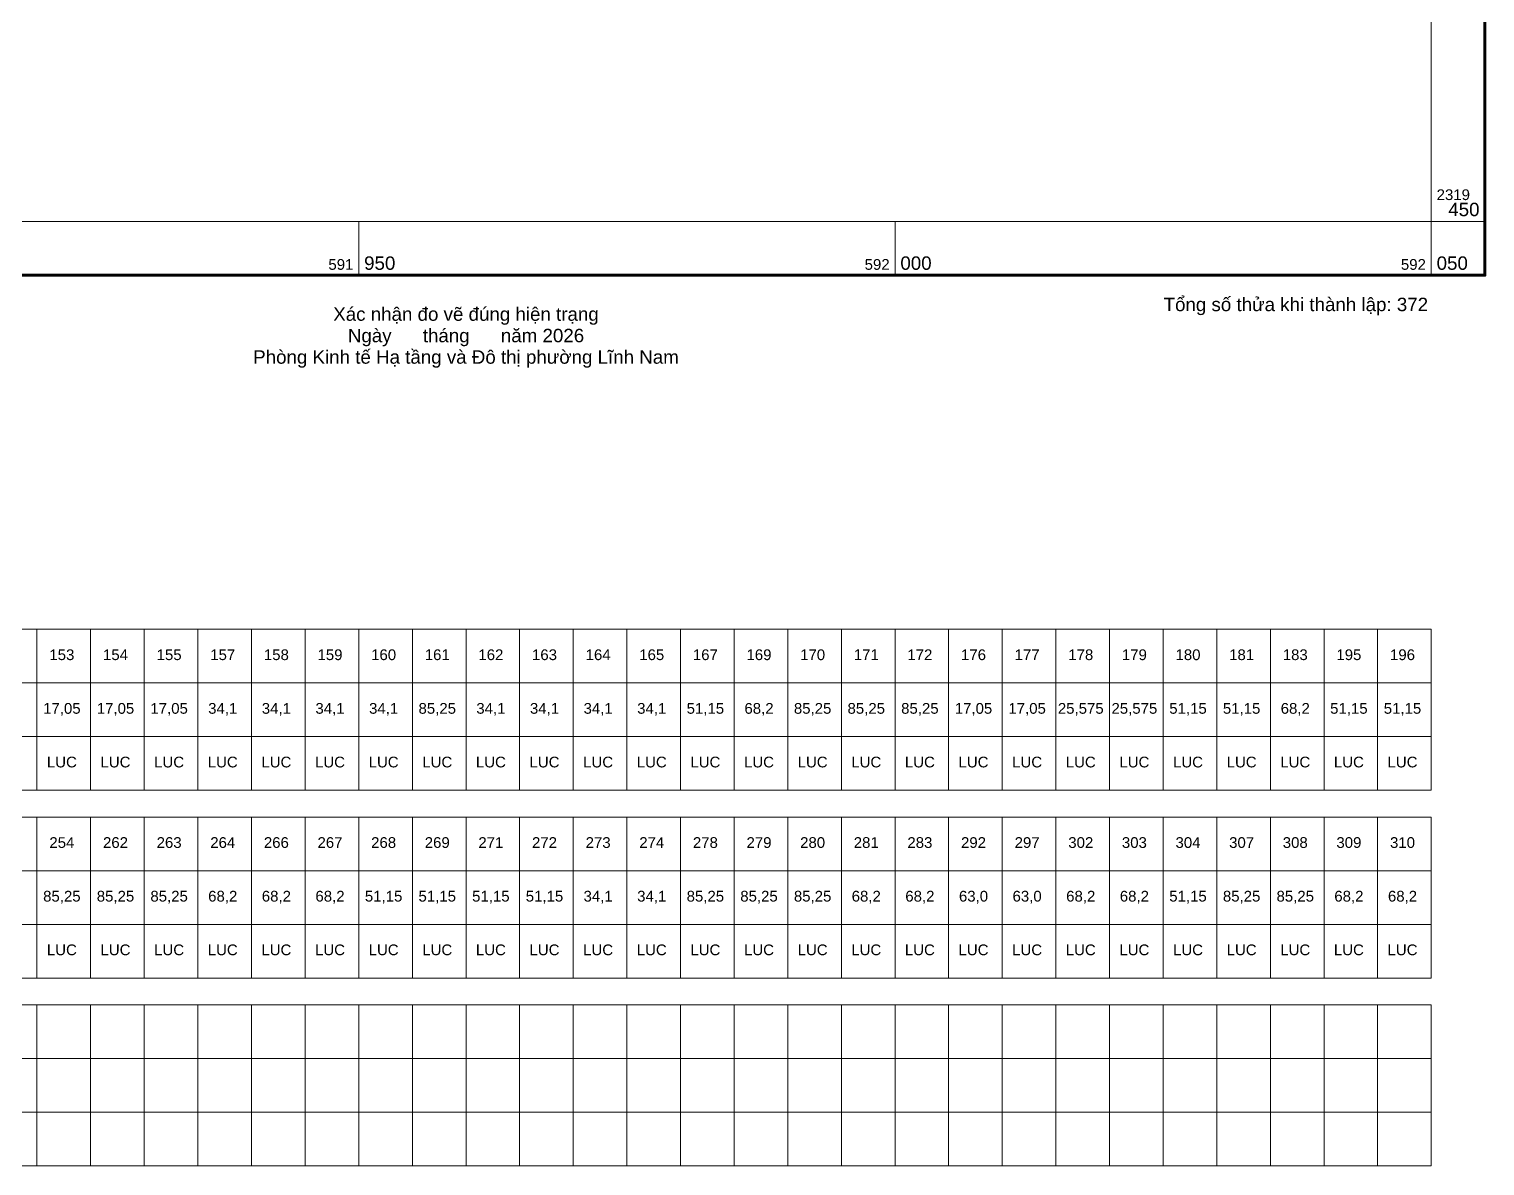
# Model space of a CAD drawing. Header units: metres. Extents: x 591680 to 592121, y 2319362 to 2319832.
# Drawn here: x 591919.3 to 592055, y 2319362 to 2319467.9 of the extents above; entities that cross this region are included whole.
import ezdxf
from ezdxf.enums import TextEntityAlignment as Align

# ---------------------------------------------------------------- set-up
doc = ezdxf.new("R2010")
doc.units = ezdxf.units.M
doc.header["$MEASUREMENT"] = 0
for name, color, linetype, lineweight in [('Level 13', 7, 'Continuous', 0), ('Level 2', 7, 'Continuous', 0), ('Level 4', 7, 'Continuous', 0), ('Level 63', 7, 'Continuous', 0)]:
    doc.layers.add(name, color=color, linetype=linetype, lineweight=lineweight)
doc.styles.get("Standard").update_dxf_attribs({"font": 'arial.ttf'})

# ---------------------------------------------------------------- blocks, each defined once
blk = doc.blocks.new('N_BTNh_25')
at = {"layer": 'Level 13', "color": 3, "linetype": 'Continuous', "lineweight": 0}
blk.add_text('LUC', height=1, dxfattribs=at).set_placement((0, -10), align=Align.MIDDLE_CENTER)
at = {"layer": 'Level 2', "color": 2, "linetype": 'Continuous', "lineweight": 0}
blk.add_text('157', height=1, dxfattribs=at).set_placement((0, 0), align=Align.MIDDLE_CENTER)
at = {"layer": 'Level 4', "color": 1, "linetype": 'Continuous', "lineweight": 0}
blk.add_text('34,1', height=1, dxfattribs=at).set_placement((0, -5), align=Align.MIDDLE_CENTER)
blk = doc.blocks.new('N_BTNh_26')
at = {"layer": 'Level 13', "color": 3, "linetype": 'Continuous', "lineweight": 0}
blk.add_text('LUC', height=1, dxfattribs=at).set_placement((0, -10), align=Align.MIDDLE_CENTER)
at = {"layer": 'Level 2', "color": 2, "linetype": 'Continuous', "lineweight": 0}
blk.add_text('158', height=1, dxfattribs=at).set_placement((0, 0), align=Align.MIDDLE_CENTER)
at = {"layer": 'Level 4', "color": 1, "linetype": 'Continuous', "lineweight": 0}
blk.add_text('34,1', height=1, dxfattribs=at).set_placement((0, -5), align=Align.MIDDLE_CENTER)
blk = doc.blocks.new('N_BTNh_27')
at = {"layer": 'Level 13', "color": 3, "linetype": 'Continuous', "lineweight": 0}
blk.add_text('LUC', height=1, dxfattribs=at).set_placement((0, -10), align=Align.MIDDLE_CENTER)
at = {"layer": 'Level 2', "color": 2, "linetype": 'Continuous', "lineweight": 0}
blk.add_text('159', height=1, dxfattribs=at).set_placement((0, 0), align=Align.MIDDLE_CENTER)
at = {"layer": 'Level 4', "color": 1, "linetype": 'Continuous', "lineweight": 0}
blk.add_text('34,1', height=1, dxfattribs=at).set_placement((0, -5), align=Align.MIDDLE_CENTER)
blk = doc.blocks.new('N_BTNh_28')
at = {"layer": 'Level 13', "color": 3, "linetype": 'Continuous', "lineweight": 0}
blk.add_text('LUC', height=1, dxfattribs=at).set_placement((0, -10), align=Align.MIDDLE_CENTER)
at = {"layer": 'Level 2', "color": 2, "linetype": 'Continuous', "lineweight": 0}
blk.add_text('160', height=1, dxfattribs=at).set_placement((0, 0), align=Align.MIDDLE_CENTER)
at = {"layer": 'Level 4', "color": 1, "linetype": 'Continuous', "lineweight": 0}
blk.add_text('34,1', height=1, dxfattribs=at).set_placement((0, -5), align=Align.MIDDLE_CENTER)
blk = doc.blocks.new('N_BTNh_29')
at = {"layer": 'Level 13', "color": 3, "linetype": 'Continuous', "lineweight": 0}
blk.add_text('LUC', height=1, dxfattribs=at).set_placement((0, -10), align=Align.MIDDLE_CENTER)
at = {"layer": 'Level 2', "color": 2, "linetype": 'Continuous', "lineweight": 0}
blk.add_text('162', height=1, dxfattribs=at).set_placement((0, 0), align=Align.MIDDLE_CENTER)
at = {"layer": 'Level 4', "color": 1, "linetype": 'Continuous', "lineweight": 0}
blk.add_text('34,1', height=1, dxfattribs=at).set_placement((0, -5), align=Align.MIDDLE_CENTER)
blk = doc.blocks.new('N_BTNh_30')
at = {"layer": 'Level 13', "color": 3, "linetype": 'Continuous', "lineweight": 0}
blk.add_text('LUC', height=1, dxfattribs=at).set_placement((0, -10), align=Align.MIDDLE_CENTER)
at = {"layer": 'Level 2', "color": 2, "linetype": 'Continuous', "lineweight": 0}
blk.add_text('163', height=1, dxfattribs=at).set_placement((0, 0), align=Align.MIDDLE_CENTER)
at = {"layer": 'Level 4', "color": 1, "linetype": 'Continuous', "lineweight": 0}
blk.add_text('34,1', height=1, dxfattribs=at).set_placement((0, -5), align=Align.MIDDLE_CENTER)
blk = doc.blocks.new('N_BTNh_31')
at = {"layer": 'Level 13', "color": 3, "linetype": 'Continuous', "lineweight": 0}
blk.add_text('LUC', height=1, dxfattribs=at).set_placement((0, -10), align=Align.MIDDLE_CENTER)
at = {"layer": 'Level 2', "color": 2, "linetype": 'Continuous', "lineweight": 0}
blk.add_text('164', height=1, dxfattribs=at).set_placement((0, 0), align=Align.MIDDLE_CENTER)
at = {"layer": 'Level 4', "color": 1, "linetype": 'Continuous', "lineweight": 0}
blk.add_text('34,1', height=1, dxfattribs=at).set_placement((0, -5), align=Align.MIDDLE_CENTER)
blk = doc.blocks.new('N_BTNh_32')
at = {"layer": 'Level 13', "color": 3, "linetype": 'Continuous', "lineweight": 0}
blk.add_text('LUC', height=1, dxfattribs=at).set_placement((0, -10), align=Align.MIDDLE_CENTER)
at = {"layer": 'Level 2', "color": 2, "linetype": 'Continuous', "lineweight": 0}
blk.add_text('165', height=1, dxfattribs=at).set_placement((0, 0), align=Align.MIDDLE_CENTER)
at = {"layer": 'Level 4', "color": 1, "linetype": 'Continuous', "lineweight": 0}
blk.add_text('34,1', height=1, dxfattribs=at).set_placement((0, -5), align=Align.MIDDLE_CENTER)
blk = doc.blocks.new('N_BTNh_33')
at = {"layer": 'Level 13', "color": 3, "linetype": 'Continuous', "lineweight": 0}
blk.add_text('LUC', height=1, dxfattribs=at).set_placement((0, -10), align=Align.MIDDLE_CENTER)
at = {"layer": 'Level 2', "color": 2, "linetype": 'Continuous', "lineweight": 0}
blk.add_text('169', height=1, dxfattribs=at).set_placement((0, 0), align=Align.MIDDLE_CENTER)
at = {"layer": 'Level 4', "color": 1, "linetype": 'Continuous', "lineweight": 0}
blk.add_text('68,2', height=1, dxfattribs=at).set_placement((0, -5), align=Align.MIDDLE_CENTER)
blk = doc.blocks.new('N_BTNh_34')
at = {"layer": 'Level 13', "color": 3, "linetype": 'Continuous', "lineweight": 0}
blk.add_text('LUC', height=1, dxfattribs=at).set_placement((0, -10), align=Align.MIDDLE_CENTER)
at = {"layer": 'Level 2', "color": 2, "linetype": 'Continuous', "lineweight": 0}
blk.add_text('183', height=1, dxfattribs=at).set_placement((0, 0), align=Align.MIDDLE_CENTER)
at = {"layer": 'Level 4', "color": 1, "linetype": 'Continuous', "lineweight": 0}
blk.add_text('68,2', height=1, dxfattribs=at).set_placement((0, -5), align=Align.MIDDLE_CENTER)
blk = doc.blocks.new('N_BTNh_45')
at = {"layer": 'Level 13', "color": 3, "linetype": 'Continuous', "lineweight": 0}
blk.add_text('LUC', height=1, dxfattribs=at).set_placement((0, -10), align=Align.MIDDLE_CENTER)
at = {"layer": 'Level 2', "color": 2, "linetype": 'Continuous', "lineweight": 0}
blk.add_text('264', height=1, dxfattribs=at).set_placement((0, 0), align=Align.MIDDLE_CENTER)
at = {"layer": 'Level 4', "color": 1, "linetype": 'Continuous', "lineweight": 0}
blk.add_text('68,2', height=1, dxfattribs=at).set_placement((0, -5), align=Align.MIDDLE_CENTER)
blk = doc.blocks.new('N_BTNh_46')
at = {"layer": 'Level 13', "color": 3, "linetype": 'Continuous', "lineweight": 0}
blk.add_text('LUC', height=1, dxfattribs=at).set_placement((0, -10), align=Align.MIDDLE_CENTER)
at = {"layer": 'Level 2', "color": 2, "linetype": 'Continuous', "lineweight": 0}
blk.add_text('266', height=1, dxfattribs=at).set_placement((0, 0), align=Align.MIDDLE_CENTER)
at = {"layer": 'Level 4', "color": 1, "linetype": 'Continuous', "lineweight": 0}
blk.add_text('68,2', height=1, dxfattribs=at).set_placement((0, -5), align=Align.MIDDLE_CENTER)
blk = doc.blocks.new('N_BTNh_47')
at = {"layer": 'Level 13', "color": 3, "linetype": 'Continuous', "lineweight": 0}
blk.add_text('LUC', height=1, dxfattribs=at).set_placement((0, -10), align=Align.MIDDLE_CENTER)
at = {"layer": 'Level 2', "color": 2, "linetype": 'Continuous', "lineweight": 0}
blk.add_text('267', height=1, dxfattribs=at).set_placement((0, 0), align=Align.MIDDLE_CENTER)
at = {"layer": 'Level 4', "color": 1, "linetype": 'Continuous', "lineweight": 0}
blk.add_text('68,2', height=1, dxfattribs=at).set_placement((0, -5), align=Align.MIDDLE_CENTER)
blk = doc.blocks.new('N_BTNh_48')
at = {"layer": 'Level 13', "color": 3, "linetype": 'Continuous', "lineweight": 0}
blk.add_text('LUC', height=1, dxfattribs=at).set_placement((0, -10), align=Align.MIDDLE_CENTER)
at = {"layer": 'Level 2', "color": 2, "linetype": 'Continuous', "lineweight": 0}
blk.add_text('273', height=1, dxfattribs=at).set_placement((0, 0), align=Align.MIDDLE_CENTER)
at = {"layer": 'Level 4', "color": 1, "linetype": 'Continuous', "lineweight": 0}
blk.add_text('34,1', height=1, dxfattribs=at).set_placement((0, -5), align=Align.MIDDLE_CENTER)
blk = doc.blocks.new('N_BTNh_49')
at = {"layer": 'Level 13', "color": 3, "linetype": 'Continuous', "lineweight": 0}
blk.add_text('LUC', height=1, dxfattribs=at).set_placement((0, -10), align=Align.MIDDLE_CENTER)
at = {"layer": 'Level 2', "color": 2, "linetype": 'Continuous', "lineweight": 0}
blk.add_text('274', height=1, dxfattribs=at).set_placement((0, 0), align=Align.MIDDLE_CENTER)
at = {"layer": 'Level 4', "color": 1, "linetype": 'Continuous', "lineweight": 0}
blk.add_text('34,1', height=1, dxfattribs=at).set_placement((0, -5), align=Align.MIDDLE_CENTER)
blk = doc.blocks.new('N_BTNh_50')
at = {"layer": 'Level 13', "color": 3, "linetype": 'Continuous', "lineweight": 0}
blk.add_text('LUC', height=1, dxfattribs=at).set_placement((0, -10), align=Align.MIDDLE_CENTER)
at = {"layer": 'Level 2', "color": 2, "linetype": 'Continuous', "lineweight": 0}
blk.add_text('281', height=1, dxfattribs=at).set_placement((0, 0), align=Align.MIDDLE_CENTER)
at = {"layer": 'Level 4', "color": 1, "linetype": 'Continuous', "lineweight": 0}
blk.add_text('68,2', height=1, dxfattribs=at).set_placement((0, -5), align=Align.MIDDLE_CENTER)
blk = doc.blocks.new('N_BTNh_51')
at = {"layer": 'Level 13', "color": 3, "linetype": 'Continuous', "lineweight": 0}
blk.add_text('LUC', height=1, dxfattribs=at).set_placement((0, -10), align=Align.MIDDLE_CENTER)
at = {"layer": 'Level 2', "color": 2, "linetype": 'Continuous', "lineweight": 0}
blk.add_text('283', height=1, dxfattribs=at).set_placement((0, 0), align=Align.MIDDLE_CENTER)
at = {"layer": 'Level 4', "color": 1, "linetype": 'Continuous', "lineweight": 0}
blk.add_text('68,2', height=1, dxfattribs=at).set_placement((0, -5), align=Align.MIDDLE_CENTER)
blk = doc.blocks.new('N_BTNh_52')
at = {"layer": 'Level 13', "color": 3, "linetype": 'Continuous', "lineweight": 0}
blk.add_text('LUC', height=1, dxfattribs=at).set_placement((0, -10), align=Align.MIDDLE_CENTER)
at = {"layer": 'Level 2', "color": 2, "linetype": 'Continuous', "lineweight": 0}
blk.add_text('292', height=1, dxfattribs=at).set_placement((0, 0), align=Align.MIDDLE_CENTER)
at = {"layer": 'Level 4', "color": 1, "linetype": 'Continuous', "lineweight": 0}
blk.add_text('63,0', height=1, dxfattribs=at).set_placement((0, -5), align=Align.MIDDLE_CENTER)
blk = doc.blocks.new('N_BTNh_53')
at = {"layer": 'Level 13', "color": 3, "linetype": 'Continuous', "lineweight": 0}
blk.add_text('LUC', height=1, dxfattribs=at).set_placement((0, -10), align=Align.MIDDLE_CENTER)
at = {"layer": 'Level 2', "color": 2, "linetype": 'Continuous', "lineweight": 0}
blk.add_text('297', height=1, dxfattribs=at).set_placement((0, 0), align=Align.MIDDLE_CENTER)
at = {"layer": 'Level 4', "color": 1, "linetype": 'Continuous', "lineweight": 0}
blk.add_text('63,0', height=1, dxfattribs=at).set_placement((0, -5), align=Align.MIDDLE_CENTER)
blk = doc.blocks.new('N_BTNh_54')
at = {"layer": 'Level 13', "color": 3, "linetype": 'Continuous', "lineweight": 0}
blk.add_text('LUC', height=1, dxfattribs=at).set_placement((0, -10), align=Align.MIDDLE_CENTER)
at = {"layer": 'Level 2', "color": 2, "linetype": 'Continuous', "lineweight": 0}
blk.add_text('302', height=1, dxfattribs=at).set_placement((0, 0), align=Align.MIDDLE_CENTER)
at = {"layer": 'Level 4', "color": 1, "linetype": 'Continuous', "lineweight": 0}
blk.add_text('68,2', height=1, dxfattribs=at).set_placement((0, -5), align=Align.MIDDLE_CENTER)
blk = doc.blocks.new('N_BTNh_55')
at = {"layer": 'Level 13', "color": 3, "linetype": 'Continuous', "lineweight": 0}
blk.add_text('LUC', height=1, dxfattribs=at).set_placement((0, -10), align=Align.MIDDLE_CENTER)
at = {"layer": 'Level 2', "color": 2, "linetype": 'Continuous', "lineweight": 0}
blk.add_text('303', height=1, dxfattribs=at).set_placement((0, 0), align=Align.MIDDLE_CENTER)
at = {"layer": 'Level 4', "color": 1, "linetype": 'Continuous', "lineweight": 0}
blk.add_text('68,2', height=1, dxfattribs=at).set_placement((0, -5), align=Align.MIDDLE_CENTER)
blk = doc.blocks.new('N_BTNh_56')
at = {"layer": 'Level 13', "color": 3, "linetype": 'Continuous', "lineweight": 0}
blk.add_text('LUC', height=1, dxfattribs=at).set_placement((0, -10), align=Align.MIDDLE_CENTER)
at = {"layer": 'Level 2', "color": 2, "linetype": 'Continuous', "lineweight": 0}
blk.add_text('309', height=1, dxfattribs=at).set_placement((0, 0), align=Align.MIDDLE_CENTER)
at = {"layer": 'Level 4', "color": 1, "linetype": 'Continuous', "lineweight": 0}
blk.add_text('68,2', height=1, dxfattribs=at).set_placement((0, -5), align=Align.MIDDLE_CENTER)
blk = doc.blocks.new('N_BTNh_57')
at = {"layer": 'Level 13', "color": 3, "linetype": 'Continuous', "lineweight": 0}
blk.add_text('LUC', height=1, dxfattribs=at).set_placement((0, -10), align=Align.MIDDLE_CENTER)
at = {"layer": 'Level 2', "color": 2, "linetype": 'Continuous', "lineweight": 0}
blk.add_text('310', height=1, dxfattribs=at).set_placement((0, 0), align=Align.MIDDLE_CENTER)
at = {"layer": 'Level 4', "color": 1, "linetype": 'Continuous', "lineweight": 0}
blk.add_text('68,2', height=1, dxfattribs=at).set_placement((0, -5), align=Align.MIDDLE_CENTER)
blk = doc.blocks.new('N_BTNh_78')
at = {"layer": 'Level 13', "color": 3, "linetype": 'Continuous', "lineweight": 0}
blk.add_text('LUC', height=1, dxfattribs=at).set_placement((0, -10), align=Align.MIDDLE_CENTER)
at = {"layer": 'Level 2', "color": 2, "linetype": 'Continuous', "lineweight": 0}
blk.add_text('153', height=1, dxfattribs=at).set_placement((0, 0), align=Align.MIDDLE_CENTER)
at = {"layer": 'Level 4', "color": 1, "linetype": 'Continuous', "lineweight": 0}
blk.add_text('17,05', height=1, dxfattribs=at).set_placement((0, -5), align=Align.MIDDLE_CENTER)
blk = doc.blocks.new('N_BTNh_79')
at = {"layer": 'Level 13', "color": 3, "linetype": 'Continuous', "lineweight": 0}
blk.add_text('LUC', height=1, dxfattribs=at).set_placement((0, -10), align=Align.MIDDLE_CENTER)
at = {"layer": 'Level 2', "color": 2, "linetype": 'Continuous', "lineweight": 0}
blk.add_text('154', height=1, dxfattribs=at).set_placement((0, 0), align=Align.MIDDLE_CENTER)
at = {"layer": 'Level 4', "color": 1, "linetype": 'Continuous', "lineweight": 0}
blk.add_text('17,05', height=1, dxfattribs=at).set_placement((0, -5), align=Align.MIDDLE_CENTER)
blk = doc.blocks.new('N_BTNh_80')
at = {"layer": 'Level 13', "color": 3, "linetype": 'Continuous', "lineweight": 0}
blk.add_text('LUC', height=1, dxfattribs=at).set_placement((0, -10), align=Align.MIDDLE_CENTER)
at = {"layer": 'Level 2', "color": 2, "linetype": 'Continuous', "lineweight": 0}
blk.add_text('155', height=1, dxfattribs=at).set_placement((0, 0), align=Align.MIDDLE_CENTER)
at = {"layer": 'Level 4', "color": 1, "linetype": 'Continuous', "lineweight": 0}
blk.add_text('17,05', height=1, dxfattribs=at).set_placement((0, -5), align=Align.MIDDLE_CENTER)
blk = doc.blocks.new('N_BTNh_81')
at = {"layer": 'Level 13', "color": 3, "linetype": 'Continuous', "lineweight": 0}
blk.add_text('LUC', height=1, dxfattribs=at).set_placement((0, -10), align=Align.MIDDLE_CENTER)
at = {"layer": 'Level 2', "color": 2, "linetype": 'Continuous', "lineweight": 0}
blk.add_text('176', height=1, dxfattribs=at).set_placement((0, 0), align=Align.MIDDLE_CENTER)
at = {"layer": 'Level 4', "color": 1, "linetype": 'Continuous', "lineweight": 0}
blk.add_text('17,05', height=1, dxfattribs=at).set_placement((0, -5), align=Align.MIDDLE_CENTER)
blk = doc.blocks.new('N_BTNh_82')
at = {"layer": 'Level 13', "color": 3, "linetype": 'Continuous', "lineweight": 0}
blk.add_text('LUC', height=1, dxfattribs=at).set_placement((0, -10), align=Align.MIDDLE_CENTER)
at = {"layer": 'Level 2', "color": 2, "linetype": 'Continuous', "lineweight": 0}
blk.add_text('177', height=1, dxfattribs=at).set_placement((0, 0), align=Align.MIDDLE_CENTER)
at = {"layer": 'Level 4', "color": 1, "linetype": 'Continuous', "lineweight": 0}
blk.add_text('17,05', height=1, dxfattribs=at).set_placement((0, -5), align=Align.MIDDLE_CENTER)
blk = doc.blocks.new('N_BTNh_100')
at = {"layer": 'Level 13', "color": 3, "linetype": 'Continuous', "lineweight": 0}
blk.add_text('LUC', height=1, dxfattribs=at).set_placement((0, -10), align=Align.MIDDLE_CENTER)
at = {"layer": 'Level 2', "color": 2, "linetype": 'Continuous', "lineweight": 0}
blk.add_text('178', height=1, dxfattribs=at).set_placement((0, 0), align=Align.MIDDLE_CENTER)
at = {"layer": 'Level 4', "color": 1, "linetype": 'Continuous', "lineweight": 0}
blk.add_text('25,575', height=1, dxfattribs=at).set_placement((0, -5), align=Align.MIDDLE_CENTER)
blk = doc.blocks.new('N_BTNh_101')
at = {"layer": 'Level 13', "color": 3, "linetype": 'Continuous', "lineweight": 0}
blk.add_text('LUC', height=1, dxfattribs=at).set_placement((0, -10), align=Align.MIDDLE_CENTER)
at = {"layer": 'Level 2', "color": 2, "linetype": 'Continuous', "lineweight": 0}
blk.add_text('179', height=1, dxfattribs=at).set_placement((0, 0), align=Align.MIDDLE_CENTER)
at = {"layer": 'Level 4', "color": 1, "linetype": 'Continuous', "lineweight": 0}
blk.add_text('25,575', height=1, dxfattribs=at).set_placement((0, -5), align=Align.MIDDLE_CENTER)
blk = doc.blocks.new('N_BTNh_106')
at = {"layer": 'Level 13', "color": 3, "linetype": 'Continuous', "lineweight": 0}
blk.add_text('LUC', height=1, dxfattribs=at).set_placement((0, -10), align=Align.MIDDLE_CENTER)
at = {"layer": 'Level 2', "color": 2, "linetype": 'Continuous', "lineweight": 0}
blk.add_text('167', height=1, dxfattribs=at).set_placement((0, 0), align=Align.MIDDLE_CENTER)
at = {"layer": 'Level 4', "color": 1, "linetype": 'Continuous', "lineweight": 0}
blk.add_text('51,15', height=1, dxfattribs=at).set_placement((0, -5), align=Align.MIDDLE_CENTER)
blk = doc.blocks.new('N_BTNh_107')
at = {"layer": 'Level 13', "color": 3, "linetype": 'Continuous', "lineweight": 0}
blk.add_text('LUC', height=1, dxfattribs=at).set_placement((0, -10), align=Align.MIDDLE_CENTER)
at = {"layer": 'Level 2', "color": 2, "linetype": 'Continuous', "lineweight": 0}
blk.add_text('180', height=1, dxfattribs=at).set_placement((0, 0), align=Align.MIDDLE_CENTER)
at = {"layer": 'Level 4', "color": 1, "linetype": 'Continuous', "lineweight": 0}
blk.add_text('51,15', height=1, dxfattribs=at).set_placement((0, -5), align=Align.MIDDLE_CENTER)
blk = doc.blocks.new('N_BTNh_108')
at = {"layer": 'Level 13', "color": 3, "linetype": 'Continuous', "lineweight": 0}
blk.add_text('LUC', height=1, dxfattribs=at).set_placement((0, -10), align=Align.MIDDLE_CENTER)
at = {"layer": 'Level 2', "color": 2, "linetype": 'Continuous', "lineweight": 0}
blk.add_text('181', height=1, dxfattribs=at).set_placement((0, 0), align=Align.MIDDLE_CENTER)
at = {"layer": 'Level 4', "color": 1, "linetype": 'Continuous', "lineweight": 0}
blk.add_text('51,15', height=1, dxfattribs=at).set_placement((0, -5), align=Align.MIDDLE_CENTER)
blk = doc.blocks.new('N_BTNh_109')
at = {"layer": 'Level 13', "color": 3, "linetype": 'Continuous', "lineweight": 0}
blk.add_text('LUC', height=1, dxfattribs=at).set_placement((0, -10), align=Align.MIDDLE_CENTER)
at = {"layer": 'Level 2', "color": 2, "linetype": 'Continuous', "lineweight": 0}
blk.add_text('195', height=1, dxfattribs=at).set_placement((0, 0), align=Align.MIDDLE_CENTER)
at = {"layer": 'Level 4', "color": 1, "linetype": 'Continuous', "lineweight": 0}
blk.add_text('51,15', height=1, dxfattribs=at).set_placement((0, -5), align=Align.MIDDLE_CENTER)
blk = doc.blocks.new('N_BTNh_110')
at = {"layer": 'Level 13', "color": 3, "linetype": 'Continuous', "lineweight": 0}
blk.add_text('LUC', height=1, dxfattribs=at).set_placement((0, -10), align=Align.MIDDLE_CENTER)
at = {"layer": 'Level 2', "color": 2, "linetype": 'Continuous', "lineweight": 0}
blk.add_text('196', height=1, dxfattribs=at).set_placement((0, 0), align=Align.MIDDLE_CENTER)
at = {"layer": 'Level 4', "color": 1, "linetype": 'Continuous', "lineweight": 0}
blk.add_text('51,15', height=1, dxfattribs=at).set_placement((0, -5), align=Align.MIDDLE_CENTER)
blk = doc.blocks.new('N_BTNh_121')
at = {"layer": 'Level 13', "color": 3, "linetype": 'Continuous', "lineweight": 0}
blk.add_text('LUC', height=1, dxfattribs=at).set_placement((0, -10), align=Align.MIDDLE_CENTER)
at = {"layer": 'Level 2', "color": 2, "linetype": 'Continuous', "lineweight": 0}
blk.add_text('268', height=1, dxfattribs=at).set_placement((0, 0), align=Align.MIDDLE_CENTER)
at = {"layer": 'Level 4', "color": 1, "linetype": 'Continuous', "lineweight": 0}
blk.add_text('51,15', height=1, dxfattribs=at).set_placement((0, -5), align=Align.MIDDLE_CENTER)
blk = doc.blocks.new('N_BTNh_122')
at = {"layer": 'Level 13', "color": 3, "linetype": 'Continuous', "lineweight": 0}
blk.add_text('LUC', height=1, dxfattribs=at).set_placement((0, -10), align=Align.MIDDLE_CENTER)
at = {"layer": 'Level 2', "color": 2, "linetype": 'Continuous', "lineweight": 0}
blk.add_text('269', height=1, dxfattribs=at).set_placement((0, 0), align=Align.MIDDLE_CENTER)
at = {"layer": 'Level 4', "color": 1, "linetype": 'Continuous', "lineweight": 0}
blk.add_text('51,15', height=1, dxfattribs=at).set_placement((0, -5), align=Align.MIDDLE_CENTER)
blk = doc.blocks.new('N_BTNh_123')
at = {"layer": 'Level 13', "color": 3, "linetype": 'Continuous', "lineweight": 0}
blk.add_text('LUC', height=1, dxfattribs=at).set_placement((0, -10), align=Align.MIDDLE_CENTER)
at = {"layer": 'Level 2', "color": 2, "linetype": 'Continuous', "lineweight": 0}
blk.add_text('271', height=1, dxfattribs=at).set_placement((0, 0), align=Align.MIDDLE_CENTER)
at = {"layer": 'Level 4', "color": 1, "linetype": 'Continuous', "lineweight": 0}
blk.add_text('51,15', height=1, dxfattribs=at).set_placement((0, -5), align=Align.MIDDLE_CENTER)
blk = doc.blocks.new('N_BTNh_124')
at = {"layer": 'Level 13', "color": 3, "linetype": 'Continuous', "lineweight": 0}
blk.add_text('LUC', height=1, dxfattribs=at).set_placement((0, -10), align=Align.MIDDLE_CENTER)
at = {"layer": 'Level 2', "color": 2, "linetype": 'Continuous', "lineweight": 0}
blk.add_text('272', height=1, dxfattribs=at).set_placement((0, 0), align=Align.MIDDLE_CENTER)
at = {"layer": 'Level 4', "color": 1, "linetype": 'Continuous', "lineweight": 0}
blk.add_text('51,15', height=1, dxfattribs=at).set_placement((0, -5), align=Align.MIDDLE_CENTER)
blk = doc.blocks.new('N_BTNh_125')
at = {"layer": 'Level 13', "color": 3, "linetype": 'Continuous', "lineweight": 0}
blk.add_text('LUC', height=1, dxfattribs=at).set_placement((0, -10), align=Align.MIDDLE_CENTER)
at = {"layer": 'Level 2', "color": 2, "linetype": 'Continuous', "lineweight": 0}
blk.add_text('304', height=1, dxfattribs=at).set_placement((0, 0), align=Align.MIDDLE_CENTER)
at = {"layer": 'Level 4', "color": 1, "linetype": 'Continuous', "lineweight": 0}
blk.add_text('51,15', height=1, dxfattribs=at).set_placement((0, -5), align=Align.MIDDLE_CENTER)
blk = doc.blocks.new('N_BTNh_136')
at = {"layer": 'Level 13', "color": 3, "linetype": 'Continuous', "lineweight": 0}
blk.add_text('LUC', height=1, dxfattribs=at).set_placement((0, -10), align=Align.MIDDLE_CENTER)
at = {"layer": 'Level 2', "color": 2, "linetype": 'Continuous', "lineweight": 0}
blk.add_text('161', height=1, dxfattribs=at).set_placement((0, 0), align=Align.MIDDLE_CENTER)
at = {"layer": 'Level 4', "color": 1, "linetype": 'Continuous', "lineweight": 0}
blk.add_text('85,25', height=1, dxfattribs=at).set_placement((0, -5), align=Align.MIDDLE_CENTER)
blk = doc.blocks.new('N_BTNh_137')
at = {"layer": 'Level 13', "color": 3, "linetype": 'Continuous', "lineweight": 0}
blk.add_text('LUC', height=1, dxfattribs=at).set_placement((0, -10), align=Align.MIDDLE_CENTER)
at = {"layer": 'Level 2', "color": 2, "linetype": 'Continuous', "lineweight": 0}
blk.add_text('170', height=1, dxfattribs=at).set_placement((0, 0), align=Align.MIDDLE_CENTER)
at = {"layer": 'Level 4', "color": 1, "linetype": 'Continuous', "lineweight": 0}
blk.add_text('85,25', height=1, dxfattribs=at).set_placement((0, -5), align=Align.MIDDLE_CENTER)
blk = doc.blocks.new('N_BTNh_138')
at = {"layer": 'Level 13', "color": 3, "linetype": 'Continuous', "lineweight": 0}
blk.add_text('LUC', height=1, dxfattribs=at).set_placement((0, -10), align=Align.MIDDLE_CENTER)
at = {"layer": 'Level 2', "color": 2, "linetype": 'Continuous', "lineweight": 0}
blk.add_text('171', height=1, dxfattribs=at).set_placement((0, 0), align=Align.MIDDLE_CENTER)
at = {"layer": 'Level 4', "color": 1, "linetype": 'Continuous', "lineweight": 0}
blk.add_text('85,25', height=1, dxfattribs=at).set_placement((0, -5), align=Align.MIDDLE_CENTER)
blk = doc.blocks.new('N_BTNh_139')
at = {"layer": 'Level 13', "color": 3, "linetype": 'Continuous', "lineweight": 0}
blk.add_text('LUC', height=1, dxfattribs=at).set_placement((0, -10), align=Align.MIDDLE_CENTER)
at = {"layer": 'Level 2', "color": 2, "linetype": 'Continuous', "lineweight": 0}
blk.add_text('172', height=1, dxfattribs=at).set_placement((0, 0), align=Align.MIDDLE_CENTER)
at = {"layer": 'Level 4', "color": 1, "linetype": 'Continuous', "lineweight": 0}
blk.add_text('85,25', height=1, dxfattribs=at).set_placement((0, -5), align=Align.MIDDLE_CENTER)
blk = doc.blocks.new('N_BTNh_147')
at = {"layer": 'Level 13', "color": 3, "linetype": 'Continuous', "lineweight": 0}
blk.add_text('LUC', height=1, dxfattribs=at).set_placement((0, -10), align=Align.MIDDLE_CENTER)
at = {"layer": 'Level 2', "color": 2, "linetype": 'Continuous', "lineweight": 0}
blk.add_text('254', height=1, dxfattribs=at).set_placement((0, 0), align=Align.MIDDLE_CENTER)
at = {"layer": 'Level 4', "color": 1, "linetype": 'Continuous', "lineweight": 0}
blk.add_text('85,25', height=1, dxfattribs=at).set_placement((0, -5), align=Align.MIDDLE_CENTER)
blk = doc.blocks.new('N_BTNh_148')
at = {"layer": 'Level 13', "color": 3, "linetype": 'Continuous', "lineweight": 0}
blk.add_text('LUC', height=1, dxfattribs=at).set_placement((0, -10), align=Align.MIDDLE_CENTER)
at = {"layer": 'Level 2', "color": 2, "linetype": 'Continuous', "lineweight": 0}
blk.add_text('262', height=1, dxfattribs=at).set_placement((0, 0), align=Align.MIDDLE_CENTER)
at = {"layer": 'Level 4', "color": 1, "linetype": 'Continuous', "lineweight": 0}
blk.add_text('85,25', height=1, dxfattribs=at).set_placement((0, -5), align=Align.MIDDLE_CENTER)
blk = doc.blocks.new('N_BTNh_149')
at = {"layer": 'Level 13', "color": 3, "linetype": 'Continuous', "lineweight": 0}
blk.add_text('LUC', height=1, dxfattribs=at).set_placement((0, -10), align=Align.MIDDLE_CENTER)
at = {"layer": 'Level 2', "color": 2, "linetype": 'Continuous', "lineweight": 0}
blk.add_text('263', height=1, dxfattribs=at).set_placement((0, 0), align=Align.MIDDLE_CENTER)
at = {"layer": 'Level 4', "color": 1, "linetype": 'Continuous', "lineweight": 0}
blk.add_text('85,25', height=1, dxfattribs=at).set_placement((0, -5), align=Align.MIDDLE_CENTER)
blk = doc.blocks.new('N_BTNh_150')
at = {"layer": 'Level 13', "color": 3, "linetype": 'Continuous', "lineweight": 0}
blk.add_text('LUC', height=1, dxfattribs=at).set_placement((0, -10), align=Align.MIDDLE_CENTER)
at = {"layer": 'Level 2', "color": 2, "linetype": 'Continuous', "lineweight": 0}
blk.add_text('278', height=1, dxfattribs=at).set_placement((0, 0), align=Align.MIDDLE_CENTER)
at = {"layer": 'Level 4', "color": 1, "linetype": 'Continuous', "lineweight": 0}
blk.add_text('85,25', height=1, dxfattribs=at).set_placement((0, -5), align=Align.MIDDLE_CENTER)
blk = doc.blocks.new('N_BTNh_151')
at = {"layer": 'Level 13', "color": 3, "linetype": 'Continuous', "lineweight": 0}
blk.add_text('LUC', height=1, dxfattribs=at).set_placement((0, -10), align=Align.MIDDLE_CENTER)
at = {"layer": 'Level 2', "color": 2, "linetype": 'Continuous', "lineweight": 0}
blk.add_text('279', height=1, dxfattribs=at).set_placement((0, 0), align=Align.MIDDLE_CENTER)
at = {"layer": 'Level 4', "color": 1, "linetype": 'Continuous', "lineweight": 0}
blk.add_text('85,25', height=1, dxfattribs=at).set_placement((0, -5), align=Align.MIDDLE_CENTER)
blk = doc.blocks.new('N_BTNh_152')
at = {"layer": 'Level 13', "color": 3, "linetype": 'Continuous', "lineweight": 0}
blk.add_text('LUC', height=1, dxfattribs=at).set_placement((0, -10), align=Align.MIDDLE_CENTER)
at = {"layer": 'Level 2', "color": 2, "linetype": 'Continuous', "lineweight": 0}
blk.add_text('280', height=1, dxfattribs=at).set_placement((0, 0), align=Align.MIDDLE_CENTER)
at = {"layer": 'Level 4', "color": 1, "linetype": 'Continuous', "lineweight": 0}
blk.add_text('85,25', height=1, dxfattribs=at).set_placement((0, -5), align=Align.MIDDLE_CENTER)
blk = doc.blocks.new('N_BTNh_153')
at = {"layer": 'Level 13', "color": 3, "linetype": 'Continuous', "lineweight": 0}
blk.add_text('LUC', height=1, dxfattribs=at).set_placement((0, -10), align=Align.MIDDLE_CENTER)
at = {"layer": 'Level 2', "color": 2, "linetype": 'Continuous', "lineweight": 0}
blk.add_text('307', height=1, dxfattribs=at).set_placement((0, 0), align=Align.MIDDLE_CENTER)
at = {"layer": 'Level 4', "color": 1, "linetype": 'Continuous', "lineweight": 0}
blk.add_text('85,25', height=1, dxfattribs=at).set_placement((0, -5), align=Align.MIDDLE_CENTER)
blk = doc.blocks.new('N_BTNh_154')
at = {"layer": 'Level 13', "color": 3, "linetype": 'Continuous', "lineweight": 0}
blk.add_text('LUC', height=1, dxfattribs=at).set_placement((0, -10), align=Align.MIDDLE_CENTER)
at = {"layer": 'Level 2', "color": 2, "linetype": 'Continuous', "lineweight": 0}
blk.add_text('308', height=1, dxfattribs=at).set_placement((0, 0), align=Align.MIDDLE_CENTER)
at = {"layer": 'Level 4', "color": 1, "linetype": 'Continuous', "lineweight": 0}
blk.add_text('85,25', height=1, dxfattribs=at).set_placement((0, -5), align=Align.MIDDLE_CENTER)

msp = doc.modelspace()

# ---------------------------------------------------------------- linework, layer by layer
at = {"layer": 'Level 63', "color": 7, "linetype": 'Continuous', "lineweight": 0}
for p, q in [((591950, 2319450), (591950, 2319445)), ((592000, 2319450), (592000, 2319445)), ((592050, 2319450), (592050, 2319445)), ((592050, 2319450), (592055, 2319450)), ((591700, 2319412), (592050, 2319412)), ((591920, 2319412), (591920, 2319397)), ((591925, 2319412), (591925, 2319397)), ((591930, 2319412), (591930, 2319397)), ((591935, 2319412), (591935, 2319397)), ((591940, 2319412), (591940, 2319397)), ((591945, 2319412), (591945, 2319397)), ((591950, 2319412), (591950, 2319397)), ((591955, 2319412), (591955, 2319397)), ((591960, 2319412), (591960, 2319397)), ((591965, 2319412), (591965, 2319397)), ((591970, 2319412), (591970, 2319397)), ((591975, 2319412), (591975, 2319397)), ((591980, 2319412), (591980, 2319397)), ((591985, 2319412), (591985, 2319397)), ((591990, 2319412), (591990, 2319397)), ((591995, 2319412), (591995, 2319397)), ((592000, 2319412), (592000, 2319397)), ((592005, 2319412), (592005, 2319397)), ((592010, 2319412), (592010, 2319397)), ((592015, 2319412), (592015, 2319397)), ((592020, 2319412), (592020, 2319397)), ((592025, 2319412), (592025, 2319397)), ((592030, 2319412), (592030, 2319397)), ((592035, 2319412), (592035, 2319397)), ((592040, 2319412), (592040, 2319397)), ((592045, 2319412), (592045, 2319397)), ((592050, 2319412), (592050, 2319397)), ((591700, 2319407), (592050, 2319407)), ((592050, 2319402), (591700, 2319402)), ((591700, 2319397), (592050, 2319397)), ((591700, 2319394.5), (592050, 2319394.5)), ((591920, 2319394.5), (591920, 2319379.5)), ((591925, 2319394.5), (591925, 2319379.5)), ((591930, 2319394.5), (591930, 2319379.5)), ((591935, 2319394.5), (591935, 2319379.5)), ((591940, 2319394.5), (591940, 2319379.5)), ((591945, 2319394.5), (591945, 2319379.5)), ((591950, 2319394.5), (591950, 2319379.5)), ((591955, 2319394.5), (591955, 2319379.5)), ((591960, 2319394.5), (591960, 2319379.5)), ((591965, 2319394.5), (591965, 2319379.5)), ((591970, 2319394.5), (591970, 2319379.5)), ((591975, 2319394.5), (591975, 2319379.5)), ((591980, 2319394.5), (591980, 2319379.5)), ((591985, 2319394.5), (591985, 2319379.5)), ((591990, 2319394.5), (591990, 2319379.5)), ((591995, 2319394.5), (591995, 2319379.5)), ((592000, 2319394.5), (592000, 2319379.5)), ((592005, 2319394.5), (592005, 2319379.5)), ((592010, 2319394.5), (592010, 2319379.5)), ((592015, 2319394.5), (592015, 2319379.5)), ((592020, 2319394.5), (592020, 2319379.5)), ((592025, 2319394.5), (592025, 2319379.5)), ((592030, 2319394.5), (592030, 2319379.5)), ((592035, 2319394.5), (592035, 2319379.5)), ((592040, 2319394.5), (592040, 2319379.5)), ((592045, 2319394.5), (592045, 2319379.5)), ((592050, 2319394.5), (592050, 2319379.5)), ((591700, 2319389.5), (592050, 2319389.5)), ((592050, 2319384.5), (591700, 2319384.5)), ((591700, 2319379.5), (592050, 2319379.5)), ((591700, 2319377), (592050, 2319377)), ((591920, 2319377), (591920, 2319362)), ((591925, 2319377), (591925, 2319362)), ((591930, 2319377), (591930, 2319362)), ((591935, 2319377), (591935, 2319362)), ((591940, 2319377), (591940, 2319362)), ((591945, 2319377), (591945, 2319362)), ((591950, 2319377), (591950, 2319362)), ((591955, 2319377), (591955, 2319362)), ((591960, 2319377), (591960, 2319362)), ((591965, 2319377), (591965, 2319362)), ((591970, 2319377), (591970, 2319362)), ((591975, 2319377), (591975, 2319362)), ((591980, 2319377), (591980, 2319362)), ((591985, 2319377), (591985, 2319362)), ((591990, 2319377), (591990, 2319362)), ((591995, 2319377), (591995, 2319362)), ((592000, 2319377), (592000, 2319362)), ((592005, 2319377), (592005, 2319362)), ((592010, 2319377), (592010, 2319362)), ((592015, 2319377), (592015, 2319362)), ((592020, 2319377), (592020, 2319362)), ((592025, 2319377), (592025, 2319362)), ((592030, 2319377), (592030, 2319362)), ((592035, 2319377), (592035, 2319362)), ((592040, 2319377), (592040, 2319362)), ((592045, 2319377), (592045, 2319362)), ((592050, 2319377), (592050, 2319362)), ((591700, 2319372), (592050, 2319372)), ((592050, 2319367), (591700, 2319367)), ((591700, 2319362), (592050, 2319362))]:
    msp.add_line(p, q, dxfattribs=at)
at = {"layer": 'Level 63', "color": 7, "linetype": 'Continuous', "lineweight": 140, "flags": 128}
msp.add_lwpolyline([(591695, 2319805), (592055, 2319805), (592055, 2319445), (591695, 2319445), (591695, 2319805)], close=True, dxfattribs=at)
at = {"layer": 'Level 63', "color": 7, "linetype": 'Continuous', "lineweight": 0, "flags": 128}
msp.add_lwpolyline([(591700, 2319800), (592050, 2319800), (592050, 2319450), (591700, 2319450), (591700, 2319800)], close=True, dxfattribs=at)

# ---------------------------------------------------------------- block references
at = {"layer": 'Level 2', "color": 2, "linetype": 'Continuous', "lineweight": 0}
for name, p in [('N_BTNh_78', (591922.32, 2319409.63)), ('N_BTNh_79', (591927.32, 2319409.63)), ('N_BTNh_80', (591932.32, 2319409.63)), ('N_BTNh_25', (591937.32, 2319409.63)), ('N_BTNh_26', (591942.32, 2319409.63)), ('N_BTNh_27', (591947.32, 2319409.63)), ('N_BTNh_28', (591952.32, 2319409.63)), ('N_BTNh_136', (591957.32, 2319409.63)), ('N_BTNh_29', (591962.32, 2319409.63)), ('N_BTNh_30', (591967.32, 2319409.63)), ('N_BTNh_31', (591972.32, 2319409.63)), ('N_BTNh_32', (591977.32, 2319409.63)), ('N_BTNh_106', (591982.32, 2319409.63)), ('N_BTNh_33', (591987.32, 2319409.63)), ('N_BTNh_137', (591992.32, 2319409.63)), ('N_BTNh_138', (591997.32, 2319409.63)), ('N_BTNh_139', (592002.32, 2319409.63)), ('N_BTNh_81', (592007.32, 2319409.63)), ('N_BTNh_82', (592012.32, 2319409.63)), ('N_BTNh_100', (592017.32, 2319409.63)), ('N_BTNh_101', (592022.32, 2319409.63)), ('N_BTNh_107', (592027.32, 2319409.63)), ('N_BTNh_108', (592032.32, 2319409.63)), ('N_BTNh_34', (592037.32, 2319409.63)), ('N_BTNh_109', (592042.32, 2319409.63)), ('N_BTNh_110', (592047.32, 2319409.63)), ('N_BTNh_147', (591922.32, 2319392.13)), ('N_BTNh_148', (591927.32, 2319392.13)), ('N_BTNh_149', (591932.32, 2319392.13)), ('N_BTNh_45', (591937.32, 2319392.13)), ('N_BTNh_46', (591942.32, 2319392.13)), ('N_BTNh_47', (591947.32, 2319392.13)), ('N_BTNh_121', (591952.32, 2319392.13)), ('N_BTNh_122', (591957.32, 2319392.13)), ('N_BTNh_123', (591962.32, 2319392.13)), ('N_BTNh_124', (591967.32, 2319392.13)), ('N_BTNh_48', (591972.32, 2319392.13)), ('N_BTNh_49', (591977.32, 2319392.13)), ('N_BTNh_150', (591982.32, 2319392.13)), ('N_BTNh_151', (591987.32, 2319392.13)), ('N_BTNh_152', (591992.32, 2319392.13)), ('N_BTNh_50', (591997.32, 2319392.13)), ('N_BTNh_51', (592002.32, 2319392.13)), ('N_BTNh_52', (592007.32, 2319392.13)), ('N_BTNh_53', (592012.32, 2319392.13)), ('N_BTNh_54', (592017.32, 2319392.13)), ('N_BTNh_55', (592022.32, 2319392.13)), ('N_BTNh_125', (592027.32, 2319392.13)), ('N_BTNh_153', (592032.32, 2319392.13)), ('N_BTNh_154', (592037.32, 2319392.13)), ('N_BTNh_56', (592042.32, 2319392.13)), ('N_BTNh_57', (592047.32, 2319392.13))]:
    msp.add_blockref(name, p, dxfattribs=at)

# ---------------------------------------------------------------- texts
at = {"layer": 'Level 63', "color": 7, "linetype": 'Continuous', "lineweight": 0}
for s, height, p in [('2319', 1, (592050.5, 2319452)), ('950', 1.25, (591950.5, 2319445.5)), ('000', 1.25, (592000.5, 2319445.5)), ('050', 1.25, (592050.5, 2319445.5))]:
    msp.add_text(s, height=height, dxfattribs=at).set_placement(p)
for s, height, p in [('450', 1.25, (592054.5, 2319450.5)), ('591', 1, (591949.5, 2319445.5)), ('592', 1, (591999.5, 2319445.5)), ('592', 1, (592049.5, 2319445.5))]:
    msp.add_text(s, height=height, dxfattribs=at).set_placement(p, align=Align.RIGHT)
msp.add_text('Tổng số thửa khi thành lập: 372', height=1.25, dxfattribs=at).set_placement((592049.703765, 2319442.898448), align=Align.TOP_RIGHT)
for s, p in [('Xác nhận đo vẽ đúng hiện trạng', (591960, 2319442)), ('Ngày      tháng      năm 2026', (591960, 2319440)), ('Phòng Kinh tế Hạ tầng và Đô thị phường Lĩnh Nam', (591960, 2319438))]:
    msp.add_text(s, height=1.25, dxfattribs=at).set_placement(p, align=Align.TOP_CENTER)

doc.saveas('drawing.dxf')
